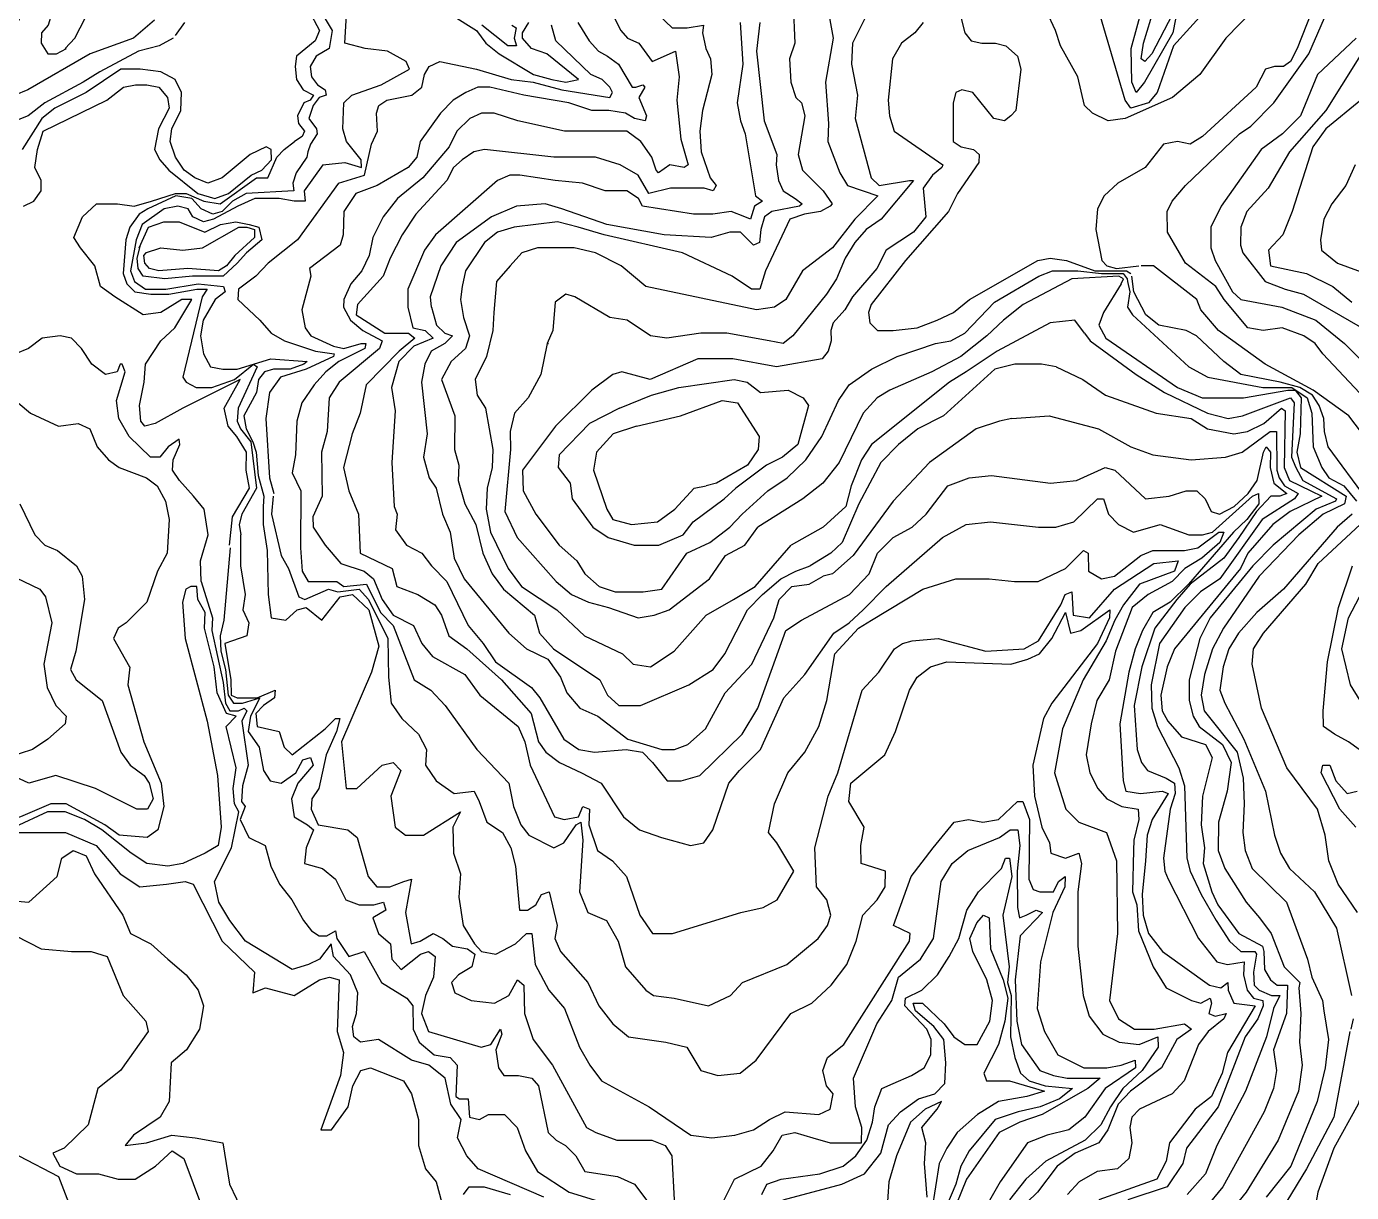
# Model space of a CAD drawing. Extents: x 3000 to 7000, y 3135 to 5000.
# Drawn here: x 5315 to 5828, y 4278 to 4728 of the extents above; entities that cross this region are included whole.
import ezdxf

# ---------------------------------------------------------------- set-up
doc = ezdxf.new("R2010")
doc.units = 0
doc.header["$MEASUREMENT"] = 0
doc.layers.add('TOPO_DIG', color=1, linetype='Continuous')

msp = doc.modelspace()

# ---------------------------------------------------------------- linework, layer by layer
at = {"layer": 'TOPO_DIG', "color": 3, "linetype": 'Continuous'}
msp.add_line((5425.0625, 4683, 20), (5424.125, 4680, 20), dxfattribs=at)
for points, elevation in [([(5364.8125, 4731), (5356.75, 4724), (5339.9375, 4718), (5315.84375, 4704), (5310.875, 4702), (5306.9375, 4704), (5304.8125, 4707), (5306.125, 4717), (5315.53125, 4738), (5317.53125, 4746), (5317.75, 4751), (5316.375, 4759), (5312.59375, 4767), (5307.53125, 4772), (5297.25, 4782), (5286.875, 4790), (5281.03125, 4791), (5278.0625, 4793), (5277.28125, 4795), (5282.1875, 4800)], 20), ([(5671.21875, 4753), (5678.0625, 4726), (5680.4375, 4723), (5684.5625, 4722), (5689.90625, 4722), (5693.875, 4721), (5698.34375, 4717), (5699.71875, 4712), (5697.78125, 4696), (5695.875, 4694), (5693.4375, 4692), (5689.28125, 4693), (5681.125, 4703), (5676.9375, 4704), (5674.59375, 4703), (5673.5625, 4699), (5673.5625, 4684), (5676.625, 4682), (5681.4375, 4681), (5683.5625, 4679), (5683.4375, 4676), (5675.1875, 4664), (5671.6875, 4657), (5655.0625, 4638), (5641.875, 4621), (5640.75, 4618), (5641.375, 4614), (5644.3125, 4611), (5650.28125, 4611), (5659.59375, 4612), (5667.375, 4615), (5673.625, 4618), (5679.8125, 4623), (5706.21875, 4638), (5711.09375, 4639), (5717.3125, 4638), (5728.34375, 4634), (5740.59375, 4634), (5742.21875, 4633)], 44), ([(5789.59375, 4735), (5779, 4724), (5768.9375, 4710), (5758.28125, 4701), (5739.96875, 4693), (5733.40625, 4692), (5727.4375, 4695), (5724.3125, 4698), (5721.78125, 4709), (5715, 4721), (5713.15625, 4727), (5706.125, 4742)], 44), ([(5756.4375, 4649), (5756.25, 4657), (5758.1875, 4661), (5763.3125, 4667), (5784.25, 4687), (5788.59375, 4690), (5797.4375, 4699), (5811.0625, 4718), (5820.59375, 4740), (5820.625, 4740)], 48), ([(5429.1875, 4734), (5433.4375, 4727), (5432.375, 4720), (5427.25, 4717), (5425.03125, 4713), (5425.4375, 4709), (5427.8125, 4706), (5430.84375, 4704), (5431.15625, 4702), (5428.5, 4701), (5426.125, 4698), (5424.5, 4693), (5427.4375, 4689), (5427.625, 4687), (5425.0625, 4683)], 20), ([(5611.6875, 4737), (5612.34375, 4722), (5610.21875, 4716), (5610.84375, 4707), (5612.6875, 4701), (5614.9375, 4699), (5616.1875, 4694), (5613.625, 4679), (5615.28125, 4673), (5623.28125, 4665), (5626.8125, 4660), (5625.9375, 4659), (5622.25, 4657), (5616.125, 4656), (5610.375, 4654), (5600.96875, 4634), (5598.75, 4627), (5595.625, 4627), (5588.125, 4632), (5568.875, 4641), (5538.625, 4648), (5528.625, 4651), (5520.53125, 4653), (5503.8125, 4651), (5497.34375, 4649), (5492.40625, 4645), (5485, 4634), (5483.78125, 4628)], 36), ([(5642.0625, 4737), (5634.625, 4722), (5634.28125, 4714), (5636.53125, 4702), (5635.6875, 4693), (5641.875, 4670), (5644.9375, 4667), (5656.625, 4669), (5658.1875, 4669), (5645.6875, 4654), (5639.9375, 4650), (5635.5, 4645), (5631.8125, 4639), (5628.4375, 4631), (5624.59375, 4625), (5611.5, 4609), (5607.78125, 4606), (5602.375, 4607), (5586, 4610), (5576, 4610), (5562.8125, 4608), (5556.5, 4609), (5547.46875, 4615), (5540.8125, 4616), (5527.34375, 4624), (5523.84375, 4625), (5519.625, 4622), (5518.8125, 4611), (5516.65625, 4606), (5517.0625, 4606)], 40), ([(5760.375, 4736), (5758.40625, 4726), (5747.53125, 4707), (5744.25, 4703), (5742.625, 4707), (5742.34375, 4720), (5746.6875, 4736)], 40), ([(5435.9375, 4668), (5446, 4671), (5448.75, 4683), (5451, 4688), (5450.59375, 4695), (5451.5625, 4698), (5454.59375, 4700), (5464.25, 4702), (5468.1875, 4705), (5469.125, 4710), (5471, 4713), (5475.09375, 4715), (5489.3125, 4712), (5502.6875, 4708), (5511.125, 4707), (5522.25, 4704), (5540.84375, 4701), (5541.875, 4703), (5540.875, 4705), (5537.8125, 4708), (5533.5, 4710), (5519.9375, 4723), (5518.25, 4729)], 24), ([(5542.53125, 4732), (5545.125, 4727), (5547.625, 4724), (5552.03125, 4722), (5557.1875, 4715), (5566.1875, 4719), (5567.59375, 4709), (5566.6875, 4700), (5568.28125, 4685), (5571.15625, 4675), (5569.5625, 4674), (5564, 4675), (5559.65625, 4672), (5558.6875, 4673), (5557.0625, 4678), (5552.78125, 4684), (5547.4375, 4688), (5541, 4688), (5523.34375, 4688), (5505.25, 4692), (5496.0625, 4695), (5491.1875, 4695), (5486.71875, 4693), (5481.6875, 4688), (5478.75, 4682), (5468.5625, 4670), (5458.71875, 4662), (5453.15625, 4655)], 28), ([(5591.21875, 4730), (5592.25, 4714), (5590.03125, 4699), (5591.34375, 4692), (5593.09375, 4687), (5597.09375, 4663), (5599.875, 4661), (5596.71875, 4659), (5595.15625, 4654), (5592.96875, 4655), (5587.75, 4657), (5580.6875, 4656), (5573.125, 4656), (5553.4375, 4659), (5551.875, 4662), (5547.375, 4665), (5539.0625, 4665), (5530.25, 4668), (5519.6875, 4669), (5506.09375, 4671), (5502.21875, 4671), (5497.4375, 4669), (5473.46875, 4648), (5469.21875, 4642)], 32), ([(5503, 4729), (5504.59375, 4728), (5503.8125, 4724), (5504.71875, 4721), (5501.34375, 4721), (5491.34375, 4729)], 20), ([(5836.40625, 4726), (5817.59375, 4696), (5803.59375, 4680), (5795.3125, 4666), (5787, 4657), (5784.71875, 4651), (5784.59375, 4644), (5785.5, 4641), (5794.125, 4630), (5801.9375, 4627), (5809, 4625), (5833.28125, 4611)], 52), ([(5314.21875, 4659), (5318.21875, 4661), (5321.03125, 4665), (5320.9375, 4669), (5318.59375, 4674), (5319.5625, 4681), (5321.8125, 4688), (5346.375, 4700), (5352.875, 4705), (5357.40625, 4706), (5361.875, 4706), (5366.4375, 4705), (5369.875, 4701), (5370.5, 4697), (5366.375, 4689), (5364.84375, 4681), (5366.8125, 4677), (5370.3125, 4673), (5381.59375, 4664), (5388.1875, 4662), (5393.4375, 4664), (5402.1875, 4671), (5406.34375, 4673), (5410.0625, 4677), (5409.9375, 4681), (5407.9375, 4682), (5401.8125, 4679), (5391, 4670), (5385.4375, 4668), (5380.34375, 4670), (5376.25, 4673), (5372.9375, 4678), (5370.90625, 4684), (5371.5625, 4689), (5375, 4696), (5375.25, 4703), (5372.78125, 4708), (5367.25, 4711), (5359.3125, 4712), (5351.75, 4712), (5338.4375, 4703), (5326.21875, 4697), (5321.21875, 4693), (5313.625, 4681)], 16), ([(5424.125, 4680), (5423.75, 4678), (5419.53125, 4672), (5418.25, 4668), (5418.6875, 4665), (5400.1875, 4664), (5394.9375, 4661), (5390.90625, 4657), (5387.375, 4656), (5382.875, 4658), (5379.1875, 4662), (5373.09375, 4663), (5362.1875, 4658), (5358.875, 4656), (5355.25, 4651), (5353.6875, 4646), (5352.65625, 4633), (5354.0625, 4629), (5357.15625, 4626), (5363.40625, 4625), (5370.3125, 4625), (5381.21875, 4627), (5385.1875, 4627), (5383.25, 4624), (5375.71875, 4593), (5377.0625, 4591), (5380.875, 4589), (5387.03125, 4589), (5395.6875, 4592), (5403.09375, 4598), (5404.4375, 4597), (5397.15625, 4581), (5396.8125, 4576), (5398.0625, 4573), (5402.09375, 4568), (5404.25, 4550), (5398.59375, 4540), (5397.5625, 4536), (5398.21875, 4532)], 20), ([(5828.875, 4675), (5825.375, 4667), (5819.875, 4660), (5816.78125, 4654), (5815.59375, 4646), (5815.90625, 4642), (5822.09375, 4637), (5841.375, 4630)], 56), ([(5435.9375, 4668), (5420.125, 4646), (5408.78125, 4637), (5403.9375, 4632), (5397.3125, 4627), (5397, 4623), (5405.5, 4615), (5409.9375, 4610), (5415, 4607), (5427, 4603), (5434.25, 4602), (5434.03125, 4601), (5423.375, 4596), (5413.53125, 4593), (5409.28125, 4587), (5407.84375, 4577), (5409.28125, 4554), (5410.9375, 4548)], 24), ([(5358.9375, 4643), (5362.46875, 4651), (5368.40625, 4653), (5374.375, 4653), (5384.3125, 4649), (5390.34375, 4652), (5396.25, 4653), (5401.4375, 4652), (5405.1875, 4651), (5406.25, 4646), (5400.3125, 4641), (5396.75, 4637), (5391.3125, 4632), (5385.6875, 4632), (5379.5, 4632), (5368.75, 4631), (5360.375, 4632), (5358.46875, 4635), (5358.125, 4639), (5359.375, 4644)], 24), ([(5453.15625, 4655), (5449.25, 4647), (5447.8125, 4640), (5444.90625, 4634), (5440.6875, 4629), (5437.96875, 4623), (5437.84375, 4620), (5440.625, 4615), (5445.3125, 4611), (5452.78125, 4607), (5451.71875, 4604), (5436.21875, 4591), (5432.3125, 4585), (5431.5625, 4572)], 28), ([(5840.875, 4576), (5816.4375, 4602), (5813.4375, 4606), (5809.03125, 4609), (5800.75, 4612), (5793.34375, 4611), (5787.5, 4612), (5778.3125, 4623), (5775.0625, 4628), (5763.3125, 4637), (5756.4375, 4649)], 48), ([(5469.21875, 4642), (5462.75, 4627), (5462.6875, 4620), (5464.6875, 4612)], 32), ([(5738.4375, 4629), (5739.375, 4631), (5737.5625, 4632), (5719.46875, 4631), (5700.625, 4621), (5692.96875, 4615), (5686.5, 4609), (5676.5, 4601), (5665.3125, 4595), (5649.0625, 4588), (5644.1875, 4585), (5638.78125, 4579), (5629.4375, 4560), (5623.15625, 4552), (5615.375, 4546), (5597.96875, 4535)], 40), ([(5833.375, 4546), (5818.53125, 4566), (5817.125, 4572), (5816.8125, 4577), (5815, 4582), (5812.4375, 4586), (5807.5625, 4589), (5799.96875, 4591), (5784.6875, 4594), (5778.1875, 4599), (5767.65625, 4609), (5763.5625, 4611), (5753, 4613), (5748.0625, 4617), (5743.4375, 4626), (5742.5625, 4632)], 44), ([(5483.78125, 4628), (5483.15625, 4623), (5484.3125, 4616), (5486.625, 4609), (5485.0625, 4604), (5479.5, 4599), (5475.6875, 4592), (5480.84375, 4578), (5480.75, 4565), (5482.40625, 4559), (5482.15625, 4553), (5484.8125, 4544), (5488.96875, 4536), (5491.78125, 4525), (5495.375, 4517), (5499.71875, 4511), (5511.75, 4501), (5513.6875, 4494), (5519.0625, 4488), (5537, 4476), (5539.9375, 4470), (5544.34375, 4466), (5552.65625, 4466), (5571.40625, 4474), (5580.71875, 4480), (5585.3125, 4486), (5594.0625, 4503), (5599.78125, 4509), (5606.875, 4515), (5612.78125, 4518), (5618.3125, 4520)], 36), ([(5738.4375, 4629), (5731.6875, 4618), (5729.875, 4613), (5732.5, 4608), (5760.3125, 4589), (5769.78125, 4585), (5778.4375, 4585), (5785.75, 4585), (5802.875, 4588), (5805.6875, 4588), (5808, 4585), (5807.65625, 4571), (5806.375, 4564), (5807.78125, 4558), (5825.40625, 4547), (5824.75, 4544), (5816.5, 4540), (5807.125, 4532), (5791.84375, 4516), (5778, 4496), (5773.8125, 4488), (5770.6875, 4478), (5769.34375, 4470), (5770.625, 4464), (5783.28125, 4448), (5785.59375, 4438), (5786.03125, 4428), (5785.46875, 4417), (5786.46875, 4410), (5789.0625, 4403), (5802.375, 4390), (5810.5, 4368), (5812.21875, 4361), (5816.28125, 4352), (5816.84375, 4348)], 40), ([(5464.6875, 4612), (5469.4375, 4611), (5472.46875, 4608), (5465, 4605), (5459.28125, 4599), (5456.46875, 4589), (5457.84375, 4580), (5456.5625, 4560), (5457.4375, 4543), (5458.625, 4540), (5457.9375, 4534), (5462.28125, 4528), (5468.09375, 4525), (5471.9375, 4520), (5477.875, 4514), (5486.0625, 4497), (5491.84375, 4490), (5496.65625, 4483), (5510.5, 4473), (5513.78125, 4469), (5523, 4453), (5528.875, 4449), (5534.84375, 4448), (5547.1875, 4449), (5553.5, 4448), (5557.375, 4444), (5562.9375, 4437), (5568.375, 4437), (5575.59375, 4439), (5592.03125, 4455), (5598.0625, 4465), (5608.84375, 4495), (5614.96875, 4499), (5633.5, 4509)], 32), ([(5382.8125, 4514), (5382.53125, 4522), (5385.59375, 4532), (5383.96875, 4542), (5379.875, 4547), (5374.5, 4553), (5371.78125, 4557), (5371.96875, 4561), (5374.625, 4567), (5374.375, 4569), (5370.0625, 4566), (5366.875, 4562), (5363.21875, 4562), (5355.03125, 4570), (5351, 4577), (5350.15625, 4584), (5353.46875, 4595), (5352.34375, 4598), (5351.5, 4598), (5350.4375, 4595), (5345.875, 4594), (5340.625, 4598), (5336.5625, 4604), (5332.71875, 4608), (5328.375, 4609), (5321.40625, 4608), (5316.0625, 4604), (5311.0625, 4602)], 16), ([(5516.65625, 4606), (5514.1875, 4594), (5509.3125, 4585), (5503.9375, 4579), (5502.25, 4572), (5502.4375, 4565), (5500.25, 4541), (5505.0625, 4531), (5520.0625, 4514), (5526.0625, 4509), (5532.53125, 4506), (5540.34375, 4504), (5551.78125, 4500), (5557.9375, 4501), (5563.75, 4503), (5579.375, 4515), (5585.59375, 4524), (5593.03125, 4528), (5597.96875, 4535)], 40), ([(5713.375, 4597), (5707.625, 4598), (5697.4375, 4598), (5689.6875, 4596), (5669.84375, 4578), (5659.875, 4573), (5652.46875, 4567), (5645.5625, 4560), (5637.09375, 4544), (5630.625, 4529), (5626.3125, 4525), (5618.3125, 4520)], 36), ([(5713.375, 4597), (5723.625, 4592), (5732.4375, 4586), (5752.0625, 4579), (5765.5625, 4577), (5771.84375, 4573), (5782, 4571), (5787.3125, 4572), (5793.59375, 4575), (5800.40625, 4581), (5801.84375, 4580), (5801.5, 4558), (5803.53125, 4553), (5811.8125, 4549), (5816, 4547), (5803.75, 4541), (5797.125, 4536), (5787.5, 4525), (5784.5625, 4519), (5759.0625, 4488), (5756.3125, 4481), (5753.875, 4470), (5754.34375, 4464), (5756.5625, 4460), (5761.75, 4454), (5771.125, 4451), (5773.625, 4446), (5769.9375, 4431), (5769.34375, 4420), (5770.6875, 4411), (5770.125, 4405), (5773.5625, 4394), (5775.875, 4389), (5784, 4378), (5793.125, 4373), (5793.625, 4371)], 36), ([(5544.53125, 4581), (5556.9375, 4586), (5567.5, 4589), (5588.90625, 4592), (5593.875, 4591), (5599.0625, 4587), (5609.75, 4588), (5615.5, 4585), (5617.625, 4582), (5613.46875, 4567), (5607.625, 4562), (5601.40625, 4559), (5589.46875, 4550), (5585, 4546)], 44), ([(5312.0625, 4583), (5316.9375, 4579), (5327.71875, 4574), (5335.25, 4575), (5339.8125, 4573), (5342.625, 4566), (5347.0625, 4561), (5351.125, 4558), (5361.71875, 4554), (5365.84375, 4551), (5369.0625, 4545), (5370.4375, 4538), (5369.6875, 4525), (5366.03125, 4518), (5361.8125, 4506), (5353.84375, 4498), (5350.71875, 4496), (5348.9375, 4492), (5355.15625, 4481)], 16), ([(5544.53125, 4581), (5532.90625, 4575), (5521.25, 4563), (5520.8125, 4558), (5525.53125, 4552), (5526.25, 4546), (5534.28125, 4535), (5540.1875, 4531), (5550.28125, 4528), (5559.75, 4528), (5569.15625, 4532), (5573.09375, 4537), (5585, 4546)], 44), ([(5431.5625, 4572), (5429.3125, 4564), (5429.59375, 4547), (5426.0625, 4539), (5426.09375, 4535), (5430.84375, 4528), (5436.875, 4521), (5445.8125, 4518), (5449.40625, 4515), (5452.875, 4507), (5457.0625, 4501), (5464.90625, 4497), (5468.125, 4490), (5472.3125, 4485), (5484.71875, 4478), (5490.625, 4470), (5505.34375, 4458), (5508, 4452), (5510.0625, 4443), (5519.4375, 4423), (5523.15625, 4422), (5528.6875, 4423), (5530.40625, 4427), (5533, 4426), (5532.6875, 4420), (5536.09375, 4410), (5541.90625, 4406), (5547.25, 4400), (5552.375, 4385), (5557.3125, 4378), (5565, 4378), (5591.4375, 4386), (5600.125, 4388), (5605.53125, 4391), (5611.9375, 4402), (5605.40625, 4413), (5602.125, 4417), (5604.5, 4428), (5609.65625, 4440), (5616.25, 4448), (5621.625, 4458), (5624.75, 4468), (5627.8125, 4486), (5637, 4496), (5641.9375, 4499)], 28), ([(5679.78125, 4554), (5688.3125, 4555), (5711.125, 4552), (5721.25, 4553), (5732.25, 4558), (5736.09375, 4557), (5747.9375, 4546), (5757.0625, 4547), (5763.65625, 4549), (5767.71875, 4549), (5770.90625, 4546), (5773.25, 4541), (5776.46875, 4540), (5782.15625, 4543), (5787.59375, 4548), (5791.0625, 4553), (5793.46875, 4564), (5794.5, 4566), (5796.1875, 4564), (5796.03125, 4558), (5797.4375, 4552), (5802.5625, 4548), (5799.75, 4547), (5796.3125, 4547), (5790.75, 4541), (5783.9375, 4531), (5778.15625, 4523), (5765.1875, 4513), (5760, 4507), (5751.4375, 4496), (5746.40625, 4481), (5743.46875, 4466), (5744.625, 4449), (5746.34375, 4444), (5748.59375, 4441), (5755.90625, 4438), (5759.03125, 4436), (5759.375, 4432), (5757.4375, 4426), (5754.90625, 4407), (5755.3125, 4402), (5756.6875, 4399)], 32), ([(5633.5, 4509), (5641.125, 4517), (5644.25, 4525), (5650.375, 4531), (5657.6875, 4535), (5663.15625, 4540), (5671.5, 4551), (5679.78125, 4554)], 32), ([(5410.71875, 4547), (5410, 4540), (5413.78125, 4524), (5416.625, 4519), (5420.5625, 4508), (5422.9375, 4507), (5432.0625, 4511), (5435.6875, 4510), (5443.96875, 4511), (5447.46875, 4507), (5455, 4492), (5455.25, 4477), (5456.28125, 4467), (5460.4375, 4461), (5466.90625, 4455), (5469.96875, 4449), (5469.59375, 4443), (5473.6875, 4437), (5480.625, 4432), (5488.375, 4433), (5490.34375, 4429), (5493.3125, 4421), (5499.34375, 4417), (5502.5625, 4411), (5504.3125, 4404), (5505.875, 4387), (5508.9375, 4387), (5512.25, 4389), (5514.40625, 4393), (5517.34375, 4394), (5520.46875, 4381), (5519.5, 4376), (5521.8125, 4371), (5532.34375, 4359), (5536.625, 4350), (5542.03125, 4343), (5548, 4338), (5562.5, 4336), (5570.5625, 4334), (5576.03125, 4325), (5582.5625, 4323), (5591.15625, 4324), (5597.34375, 4329), (5610.8125, 4347), (5618.84375, 4351), (5626.40625, 4358), (5632.46875, 4366), (5636.03125, 4375), (5638.625, 4385), (5644.15625, 4391), (5647.1875, 4396), (5647.4375, 4402), (5637.9375, 4405), (5637.875, 4412), (5639.1875, 4419), (5633.21875, 4429), (5634, 4436), (5647.09375, 4447), (5651.25, 4456), (5656.71875, 4472), (5659.625, 4477), (5664.78125, 4481)], 24), ([(5641.9375, 4499), (5661.75, 4511), (5674.5625, 4515), (5687.5, 4515), (5697.1875, 4514), (5706.34375, 4514), (5716.9375, 4519), (5723.9375, 4526), (5725.75, 4525), (5725.875, 4518), (5730.9375, 4515), (5735.84375, 4516), (5746.125, 4524), (5750.6875, 4526), (5762.90625, 4526), (5768.09375, 4527), (5776.1875, 4533), (5778.1875, 4533), (5776.625, 4529), (5769.71875, 4523), (5763.125, 4519), (5758.1875, 4514), (5748.96875, 4509), (5742.71875, 4504), (5736.25, 4487), (5733.875, 4476), (5729.09375, 4468), (5726.875, 4459), (5725, 4447), (5726.40625, 4440), (5729.46875, 4434), (5732.96875, 4430), (5738.6875, 4427), (5745.03125, 4426), (5745.25, 4422), (5743.3125, 4414), (5743.28125, 4410)], 28), ([(5829.8125, 4386), (5822.375, 4397), (5818.71875, 4406), (5817.3125, 4416), (5814.34375, 4426), (5802.53125, 4442), (5792.6875, 4465), (5789.0625, 4482), (5789.65625, 4488), (5793.4375, 4494), (5809.8125, 4513), (5814.59375, 4521), (5830.8125, 4536)], 44), ([(5398.0625, 4532), (5398, 4520), (5399.84375, 4509), (5398.9375, 4503), (5401.3125, 4498), (5400.5, 4493), (5394.9375, 4491), (5392.03125, 4490), (5394.3125, 4476), (5394.40625, 4470), (5396.71875, 4469), (5404.5, 4469), (5411.40625, 4472), (5411.25, 4469), (5406.9375, 4466), (5404, 4463), (5404.4375, 4458), (5413.0625, 4456), (5414.96875, 4450), (5418, 4447), (5430.75, 4457), (5434.8125, 4461), (5436.5, 4461), (5435.1875, 4456), (5431.15625, 4447), (5428.3125, 4434), (5425.625, 4430), (5425.40625, 4426), (5428.125, 4420), (5439.5, 4418), (5443.15625, 4415), (5447.34375, 4400), (5450.71875, 4396), (5455.8125, 4396), (5461.125, 4398), (5464.15625, 4399), (5461.84375, 4386), (5464.0625, 4374), (5467.5, 4375), (5472.5, 4378), (5476.28125, 4376), (5479.9375, 4373), (5485.84375, 4372), (5488.65625, 4370), (5487.5, 4365), (5482.375, 4362), (5479.5625, 4359), (5480.9375, 4355), (5487.21875, 4352), (5496.25, 4351), (5501.78125, 4354), (5505.1875, 4360), (5507.625, 4358), (5507.84375, 4347), (5511.21875, 4337), (5518.6875, 4327), (5531.75, 4303), (5535.4375, 4301), (5543.46875, 4298), (5557.0625, 4298), (5562.1875, 4296), (5564.8125, 4292), (5565.6875, 4275)], 20), ([(5308.125, 4517), (5320.53125, 4511), (5322.65625, 4508), (5325.0625, 4498), (5321.96875, 4482), (5323.375, 4473), (5326.71875, 4466), (5330.625, 4462), (5330.3125, 4459), (5323.625, 4453), (5317.6875, 4449), (5308.15625, 4446)], 20), ([(5382.8125, 4514), (5387.25, 4500), (5387.03125, 4495), (5391.3125, 4475), (5392.21875, 4467), (5393.875, 4464), (5397.3125, 4464), (5399.4375, 4465), (5400.4375, 4464), (5398.5625, 4460), (5400.96875, 4443), (5398.8125, 4435), (5398.375, 4429), (5399.8125, 4427), (5397.96875, 4422), (5401.28125, 4415), (5407.59375, 4412), (5409.75, 4404), (5413.1875, 4397), (5417.90625, 4391), (5422.375, 4383), (5425.53125, 4379), (5428.5, 4377), (5431.375, 4377), (5434.8125, 4379), (5435.25, 4376), (5439.9375, 4369), (5445.8125, 4371), (5452.5625, 4359), (5462.3125, 4353), (5464.625, 4350), (5464.75, 4341), (5467.0625, 4336), (5472.875, 4331), (5479.0625, 4330), (5481.8125, 4327), (5481.34375, 4315), (5482.75, 4314), (5486, 4314), (5486.5625, 4307), (5490.40625, 4306), (5493.9375, 4308), (5500.15625, 4308), (5505, 4303), (5508.28125, 4294), (5512.875, 4286), (5525.125, 4278), (5544.46875, 4272)], 16), ([(5830.8125, 4468), (5827.1875, 4474), (5823.8125, 4488), (5826.375, 4500), (5830.5625, 4508)], 48), ([(5664.78125, 4481), (5671.0625, 4483), (5695.8125, 4482), (5702.375, 4484), (5706.96875, 4486), (5711.65625, 4492), (5716.90625, 4502), (5718.84375, 4494), (5722.9375, 4495), (5734.15625, 4503), (5734, 4500), (5729.28125, 4490), (5711.71875, 4467), (5708.46875, 4461), (5704.28125, 4443)], 24), ([(5355.28125, 4481), (5354.46875, 4474), (5360.625, 4452), (5367.40625, 4436), (5368.4375, 4427), (5366.0625, 4418), (5361.9375, 4415), (5351.09375, 4416), (5345.5625, 4420), (5330.625, 4428), (5324.6875, 4428), (5313.03125, 4423), (5304, 4420)], 16), ([(5704.28125, 4443), (5705, 4431), (5707.78125, 4419), (5710.71875, 4413), (5711.3125, 4409), (5716.9375, 4407), (5722.0625, 4409), (5723.1875, 4405), (5721.75, 4394), (5721.6875, 4373), (5723.75, 4354), (5726.125, 4346), (5731.375, 4339), (5737.71875, 4336), (5745.40625, 4335), (5752.6875, 4338), (5752.75, 4334), (5746.5625, 4325), (5739.125, 4318), (5734.40625, 4311), (5730.625, 4304), (5724.5625, 4298), (5709.375, 4290), (5701.6875, 4283), (5695.28125, 4275)], 24), ([(5580.5625, 4266), (5589, 4283), (5599.375, 4288), (5603.96875, 4294), (5607.4375, 4300), (5612.3125, 4301), (5619.25, 4299), (5625.9375, 4297), (5638.0625, 4297), (5638.28125, 4303), (5635.8125, 4311), (5635, 4322), (5643.96875, 4343), (5649.875, 4352), (5652.40625, 4361), (5660.9375, 4368), (5665.96875, 4376), (5668.875, 4398), (5673.125, 4405), (5679.25, 4410), (5691.5, 4415), (5695.5625, 4418), (5698.59375, 4418), (5699.34375, 4412), (5698.25, 4402), (5698.40625, 4388), (5699.21875, 4384), (5701.78125, 4385), (5705.59375, 4387), (5708.03125, 4386), (5699.5, 4377), (5697.5, 4360), (5698.1875, 4344), (5700, 4335), (5707.09375, 4325), (5712.3125, 4323), (5717.5625, 4322), (5730.375, 4322), (5725.625, 4318), (5707.9375, 4308), (5699.34375, 4305), (5691.28125, 4301), (5678.71875, 4283), (5672.6875, 4268)], 20), ([(5305.8125, 4391), (5316.28125, 4390), (5327.1875, 4400), (5329, 4407), (5333.375, 4410), (5338.375, 4408), (5341.65625, 4401), (5352.53125, 4385), (5355.59375, 4378), (5363.4375, 4374), (5369.9375, 4368), (5377, 4362), (5381.6875, 4356), (5383.75, 4350), (5382.25, 4341), (5377.125, 4333), (5371.1875, 4328), (5370.5, 4313), (5367, 4307), (5356.75, 4300), (5353.40625, 4296), (5361.75, 4297), (5371.5625, 4300), (5380.5, 4299), (5391.28125, 4297), (5393.84375, 4281), (5401.90625, 4264)], 16), ([(5743.28125, 4410), (5742.875, 4394), (5744.5625, 4389), (5745.21875, 4379), (5750.875, 4365), (5755.84375, 4357), (5765.71875, 4352), (5769.28125, 4351), (5772.9375, 4353), (5773.4375, 4351), (5772.40625, 4347), (5774.8125, 4346), (5779.0625, 4347), (5778.1875, 4345), (5772.0625, 4340), (5768.40625, 4335), (5762.84375, 4321), (5758.25, 4316), (5745.5625, 4310), (5742.625, 4307), (5741.875, 4303), (5742.5625, 4297), (5741.4375, 4291), (5737.09375, 4287), (5729.15625, 4286), (5722.1875, 4282), (5717.71875, 4277)], 28), ([(5756.6875, 4399), (5768.375, 4376), (5775.4375, 4367), (5779.5625, 4366), (5785.96875, 4367), (5785.75, 4362), (5787.125, 4356), (5789.65625, 4353), (5793.1875, 4352), (5793.375, 4350), (5791.28125, 4345), (5786.46875, 4338), (5776.03125, 4311), (5763.75, 4295), (5762.3125, 4289), (5756.3125, 4280), (5741.03125, 4275)], 32), ([(5607.875, 4275), (5630.5, 4281), (5639.25, 4285), (5645.625, 4293), (5648.5, 4304), (5653.1875, 4309), (5660.09375, 4314), (5666.4375, 4316), (5670.3125, 4320), (5670.75, 4328), (5669.9375, 4337), (5666.0625, 4342), (5658.9375, 4348), (5658.125, 4351), (5661.6875, 4351), (5670.09375, 4343), (5673.75, 4338), (5678, 4335), (5682.84375, 4335), (5687.75, 4344), (5688.71875, 4352), (5686.5, 4360), (5681.1875, 4371), (5680, 4376), (5682.625, 4382), (5685.25, 4385), (5687.40625, 4384), (5687.9375, 4372), (5692.90625, 4360), (5694.625, 4353), (5693.5, 4344), (5691.03125, 4335), (5685.375, 4324), (5686.40625, 4321), (5695.28125, 4321), (5708.875, 4317), (5702.03125, 4315), (5691, 4313), (5682.90625, 4308), (5675.03125, 4301), (5671.09375, 4295), (5668.09375, 4289), (5665.3125, 4271)], 16), ([(5793.625, 4371), (5793.84375, 4364), (5796.25, 4360), (5798.71875, 4358), (5802.8125, 4358), (5802.375, 4347), (5797.3125, 4333), (5798.5625, 4325), (5797.3125, 4318), (5793.8125, 4309), (5777.8125, 4280), (5764.6875, 4264)], 36), ([(5816.84375, 4348), (5818.59375, 4337), (5817.34375, 4326), (5814.28125, 4313), (5804.0625, 4288), (5794.5625, 4276)], 40), ([(5837, 4335), (5830.0625, 4312), (5820.65625, 4295), (5814.4375, 4278), (5811.6875, 4262), (5813.65625, 4259), (5825.8125, 4259), (5831.03125, 4261), (5836.5, 4262), (5842, 4260), (5850.9375, 4254), (5855.59375, 4253), (5859.125, 4255), (5861.8125, 4263), (5862.3125, 4268), (5858.25, 4274), (5857.625, 4295), (5856.65625, 4303), (5857.0625, 4310), (5856.34375, 4317)], 44), ([(5312.3125, 4292), (5327.75, 4284), (5331.59375, 4274), (5337.625, 4268), (5345.71875, 4265), (5356.46875, 4250), (5360.75, 4241), (5366, 4233), (5375.25, 4215), (5373.40625, 4201), (5370.3125, 4192), (5371.0625, 4185), (5376.1875, 4178), (5375.46875, 4170), (5369.65625, 4167), (5350.8125, 4166), (5335.4375, 4155), (5323.6875, 4150), (5312.15625, 4148)], 20)]:
    msp.add_lwpolyline(points, dxfattribs=dict(at, elevation=elevation))
at = {"layer": 'TOPO_DIG', "color": 1, "linetype": 'Continuous'}
for points, elevation in [([(5810.40625, 4748), (5809.28125, 4745), (5810.3125, 4742), (5813.4375, 4740), (5812.09375, 4734), (5806.5625, 4720), (5803.9375, 4715), (5801.1875, 4713), (5797.6875, 4713), (5794.3125, 4712), (5790.6875, 4705), (5769.96875, 4686), (5765.1875, 4683), (5760.21875, 4684), (5754.875, 4683), (5747.8125, 4674), (5737.25, 4668), (5731.96875, 4663), (5729.3125, 4658), (5728.65625, 4650), (5731, 4638), (5732.9375, 4636), (5736.65625, 4635), (5745.25, 4636)], 46), ([(5330.3125, 4720), (5334, 4724), (5338.125, 4732), (5337.75, 4737), (5336.5, 4740), (5332.53125, 4741), (5328.59375, 4740), (5325.5, 4735), (5323.6875, 4729), (5321.0625, 4726), (5321, 4722), (5323.5625, 4718), (5326.96875, 4718), (5330.84375, 4720)], 22), ([(5624.4375, 4739), (5627.1875, 4724), (5624.1875, 4707), (5625.3125, 4691), (5625.09375, 4684), (5629.75, 4672), (5632.75, 4667), (5644.40625, 4663), (5635.5625, 4654), (5626.9375, 4643), (5615.28125, 4634), (5608.84375, 4623), (5604.4375, 4620), (5597.5625, 4619), (5554.71875, 4628), (5545.15625, 4636), (5535.3125, 4641), (5527.0625, 4643), (5512.875, 4643), (5506.75, 4641), (5502.28125, 4636), (5497.0625, 4630), (5495.9375, 4618)], 38), ([(5771.3125, 4735), (5758.65625, 4721), (5752.34375, 4703), (5749.03125, 4699), (5742.1875, 4697), (5740.0625, 4700), (5728.78125, 4738)], 42), ([(5424.3125, 4735), (5428.53125, 4727), (5426.96875, 4723), (5419.6875, 4717), (5419.1875, 4713), (5419.6875, 4708), (5422.3125, 4704), (5426.25, 4702), (5425, 4700), (5422.53125, 4699), (5420.0625, 4694), (5420.4375, 4691), (5422.75, 4688), (5421.875, 4686), (5418.9375, 4684)], 18), ([(5429.90625, 4675), (5438.375, 4676), (5444.84375, 4674), (5444.65625, 4677), (5439, 4684), (5437.5625, 4689), (5438, 4699), (5441.0625, 4702), (5452.375, 4706), (5463.375, 4712), (5462.09375, 4715), (5454.8125, 4719), (5446.25, 4720), (5438.4375, 4722), (5439, 4733)], 22), ([(5559.625, 4733), (5564.9375, 4728), (5570.71875, 4728), (5577.0625, 4729), (5576.6875, 4726), (5577.96875, 4720), (5579.71875, 4716), (5580.25, 4710), (5576.625, 4696), (5575.65625, 4688), (5576.1875, 4680), (5579.65625, 4670), (5581.90625, 4667), (5580.8125, 4665), (5577.34375, 4666), (5564.25, 4666), (5555.84375, 4664), (5551.75, 4671), (5544.875, 4675), (5535.25, 4678), (5519.15625, 4678), (5492.34375, 4681), (5488.21875, 4680), (5483.6875, 4677), (5480.40625, 4674), (5477.75, 4669), (5465.875, 4656), (5460.5625, 4648)], 30), ([(5479.65625, 4733), (5489.21875, 4727), (5492.875, 4722), (5498.09375, 4718), (5511.28125, 4710), (5518.34375, 4708), (5523.84375, 4707), (5528.71875, 4708), (5516.4375, 4718), (5510.5625, 4720), (5507.03125, 4724), (5507.09375, 4726), (5509.53125, 4730)], 22), ([(5758.15625, 4733), (5750.34375, 4718), (5747.59375, 4715), (5746.21875, 4716), (5747.125, 4722), (5751.40625, 4736)], 38), ([(5372.875, 4725), (5376.59375, 4730)], 18), ([(5528.5, 4730), (5532.78125, 4723), (5536.375, 4719), (5539.90625, 4717), (5544.15625, 4714), (5549.40625, 4705), (5550.8125, 4705), (5553.625, 4706), (5554.34375, 4705), (5552, 4701), (5554.9375, 4694), (5554.5, 4692), (5550.3125, 4693), (5546.84375, 4695), (5540.4375, 4696), (5533.90625, 4696), (5524.9375, 4699), (5507.625, 4702), (5494.4375, 4705), (5489.84375, 4705), (5485.15625, 4703), (5480.3125, 4700), (5475.3125, 4695), (5467.5625, 4684), (5466.25, 4678), (5462.90625, 4674), (5450.90625, 4667), (5442.6875, 4664)], 26), ([(5598.78125, 4730), (5597.5625, 4719), (5600.53125, 4692), (5605.34375, 4679), (5605.15625, 4675), (5606.0625, 4669), (5607.84375, 4665), (5612.46875, 4662), (5615.125, 4660), (5614.125, 4659), (5603.4375, 4657), (5600.625, 4655), (5599.1875, 4650), (5598.625, 4645), (5596.40625, 4644), (5591.3125, 4649), (5587.21875, 4649), (5580, 4647), (5561.78125, 4648), (5539.6875, 4652), (5522.28125, 4658), (5515.8125, 4660), (5504.78125, 4659), (5495.0625, 4655), (5481.4375, 4645), (5475.4375, 4636)], 34), ([(5661.9375, 4730), (5658.65625, 4726), (5653.53125, 4722), (5650.125, 4716), (5648.46875, 4700), (5648.90625, 4694), (5650.71875, 4688), (5669.59375, 4675), (5669.21875, 4674), (5665.5625, 4671), (5661.9375, 4666), (5662.9375, 4655), (5658.15625, 4649), (5647.6875, 4642), (5643.96875, 4635), (5634.59375, 4624), (5631.6875, 4619), (5627.1875, 4614), (5626.21875, 4611), (5626.4375, 4607), (5625.28125, 4603), (5622.9375, 4600), (5605.28125, 4597), (5588.40625, 4600), (5574.8125, 4600), (5556.4375, 4592), (5545.5, 4595), (5541.9375, 4594), (5533.90625, 4588)], 42), ([(5371.96875, 4724), (5366.65625, 4721), (5358.625, 4719), (5343.65625, 4711), (5337.1875, 4707), (5322.4375, 4699), (5315.96875, 4694), (5311.09375, 4692)], 18), ([(5829.375, 4724), (5814.34375, 4710), (5807.8125, 4694), (5800.875, 4687), (5792.625, 4681), (5777.125, 4659), (5773.125, 4651), (5773.09375, 4643), (5774.78125, 4638), (5781.5625, 4626), (5784.6875, 4623), (5800.59375, 4620), (5813.6875, 4615), (5824.8125, 4606), (5831.75, 4599)], 50), ([(5831.0625, 4700), (5817.65625, 4689), (5812.5625, 4682), (5804.59375, 4657), (5800.96875, 4648), (5795.4375, 4642), (5796.21875, 4636), (5810.0625, 4633), (5820.25, 4628), (5827.65625, 4622)], 54), ([(5393.78125, 4528), (5394.96875, 4539), (5401.5, 4550), (5400.21875, 4557), (5400.3125, 4564), (5396.65625, 4570), (5393.3125, 4574), (5391.6875, 4581), (5397.875, 4592), (5375.8125, 4581), (5365.125, 4575), (5361.125, 4574), (5359.46875, 4576), (5359, 4582), (5360.875, 4591), (5361.28125, 4598), (5367.28125, 4607), (5372.625, 4612), (5379.21875, 4623), (5375.375, 4623), (5367.25, 4618), (5360.4375, 4617), (5349.4375, 4624), (5343.875, 4628), (5341.71875, 4636), (5336.21875, 4643), (5333.65625, 4647), (5336.9375, 4655), (5342.40625, 4660), (5350.5, 4660), (5356.9375, 4659), (5363.625, 4661), (5372.9375, 4664), (5377.09375, 4664), (5383.9375, 4661), (5390.25, 4660), (5404.25, 4670), (5408.5625, 4670), (5412.15625, 4678), (5414.96875, 4681), (5418.9375, 4684)], 18), ([(5429.90625, 4675), (5422.71875, 4665), (5423.03125, 4661), (5418.78125, 4661), (5413.03125, 4662), (5403.625, 4662), (5396.96875, 4659), (5387.59375, 4654), (5383.71875, 4653), (5379.5625, 4655), (5377.875, 4658), (5373.84375, 4659), (5368.5625, 4658), (5360, 4652), (5357.6875, 4646), (5355.59375, 4634), (5357.0625, 4630), (5361.375, 4627), (5369.1875, 4627), (5381.75, 4629), (5391.4375, 4628), (5392.09375, 4626), (5388.3125, 4623), (5383.65625, 4615), (5382.59375, 4609), (5383.8125, 4602), (5386.40625, 4597), (5391.1875, 4596), (5396.71875, 4596), (5409.75, 4600), (5423.8125, 4599), (5422.5, 4598), (5417.25, 4596), (5410.84375, 4596), (5407.375, 4595), (5405, 4592), (5404.21875, 4587), (5399.28125, 4578), (5400.1875, 4573), (5402.8125, 4568), (5404.0625, 4564), (5404.84375, 4555), (5407.125, 4547), (5406.78125, 4543)], 22), ([(5442.6875, 4664), (5438, 4657), (5437.6875, 4648), (5436.53125, 4644), (5424.6875, 4635), (5425.25, 4632), (5421.75, 4619), (5423.09375, 4612), (5425.21875, 4609), (5433.9375, 4605), (5438, 4604), (5444.71875, 4606), (5446.46875, 4606), (5446.125, 4604), (5436, 4599), (5431.03125, 4595), (5426.5625, 4590), (5421.78125, 4583), (5419.84375, 4576), (5419.3125, 4563), (5418.0625, 4556)], 26), ([(5361.375, 4641), (5367.3125, 4643), (5375.75, 4642), (5383.34375, 4643), (5397.4375, 4651), (5400.46875, 4651), (5403.5, 4650), (5403.5, 4647), (5395.875, 4640), (5392.625, 4636), (5389.53125, 4634), (5377.75, 4635), (5366.5, 4634), (5362.9375, 4635), (5361.125, 4637), (5360.6875, 4640), (5361.5625, 4641)], 26), ([(5460.5625, 4648), (5455.9375, 4639), (5453.25, 4632), (5443.25, 4621), (5442.8125, 4617), (5453.90625, 4610), (5463, 4610)], 30), ([(5475.4375, 4636), (5471.3125, 4624), (5471.8125, 4620)], 34), ([(5837.96875, 4563), (5826.4375, 4578), (5812.65625, 4588), (5794.1875, 4598), (5776.0625, 4611), (5769.3125, 4619), (5767.6875, 4623), (5751, 4636), (5746.1875, 4636)], 46), ([(5592, 4540), (5601.90625, 4549), (5609.3125, 4554), (5616.59375, 4561), (5622.8125, 4570), (5629.1875, 4584), (5633.28125, 4590), (5641.9375, 4596), (5651.875, 4601), (5666.65625, 4606), (5672.6875, 4607), (5678.09375, 4610), (5689.5, 4622), (5706.59375, 4632), (5711.96875, 4634), (5721.75, 4634), (5730.9375, 4633), (5739.3125, 4633), (5740.8125, 4631), (5740.9375, 4630)], 42), ([(5740.9375, 4630), (5741.875, 4626), (5740.96875, 4620), (5742.875, 4617), (5764.625, 4597), (5771.9375, 4593), (5793.21875, 4589), (5804.46875, 4589), (5810.4375, 4585), (5812.21875, 4579), (5812.71875, 4566), (5816.0625, 4558), (5818.78125, 4554), (5824.5625, 4551), (5829.5, 4545)], 42), ([(5471.9375, 4620), (5473.84375, 4613), (5477.03125, 4610), (5480.03125, 4609), (5477, 4606), (5471.8125, 4603), (5469.25, 4598), (5468, 4591), (5470.1875, 4571), (5468.75, 4562), (5471.03125, 4554), (5473.65625, 4550), (5476.125, 4540), (5479.0625, 4533), (5480.59375, 4523), (5484.5625, 4515), (5501.75, 4494), (5508.5625, 4488), (5516.8125, 4484), (5521.75, 4477), (5524.1875, 4471), (5529.21875, 4465), (5536.1875, 4462), (5547.71875, 4453), (5560.96875, 4449), (5565.8125, 4449), (5570.9375, 4451), (5577.84375, 4457), (5585.34375, 4471), (5595.71875, 4482), (5604.15625, 4500), (5606.21875, 4507), (5611.21875, 4512), (5617.84375, 4513), (5623.34375, 4516)], 34), ([(5495.9375, 4618), (5495.625, 4611), (5493.1875, 4601), (5488.75, 4592), (5489.53125, 4586), (5492.8125, 4581), (5495.65625, 4565), (5495.375, 4558), (5493.40625, 4550), (5493.0625, 4542), (5494.75, 4533), (5501.53125, 4519), (5506.71875, 4512), (5520.3125, 4503), (5531.0625, 4493), (5545.71875, 4486), (5549.84375, 4482), (5556.5, 4481), (5565.65625, 4487), (5578, 4501), (5588.59375, 4507), (5597.03125, 4512), (5610.96875, 4528)], 38), ([(5724.34375, 4610), (5720.625, 4615), (5711, 4614), (5690.5625, 4603), (5678.5, 4595), (5672.0625, 4591), (5642.03125, 4567), (5638.0625, 4561), (5634.15625, 4551), (5632.0625, 4543), (5623.34375, 4535), (5610.96875, 4528)], 38), ([(5463, 4610), (5465.4375, 4608), (5459.375, 4603), (5446.65625, 4590), (5444.28125, 4579), (5441.25, 4571), (5437.875, 4558), (5439.9375, 4549), (5443.6875, 4540), (5444.25, 4525), (5456.625, 4519), (5458.5, 4512), (5466.59375, 4509), (5473.1875, 4505), (5475.8125, 4501), (5478.5625, 4493), (5485.5625, 4488), (5498.90625, 4476), (5510.375, 4463), (5513.28125, 4452), (5516.125, 4448), (5521.375, 4444), (5529.90625, 4440), (5537.4375, 4436), (5546.0625, 4423), (5552.34375, 4418), (5560.8125, 4415), (5572, 4412), (5577.125, 4413), (5580.6875, 4418), (5586.875, 4436), (5590.96875, 4441), (5599.03125, 4449), (5608.09375, 4469), (5616.1875, 4478), (5627.4375, 4494), (5633.375, 4498), (5638.6875, 4503)], 30), ([(5724.34375, 4610), (5726.4375, 4607), (5744.3125, 4594), (5755.1875, 4587), (5771.875, 4579), (5779.8125, 4577), (5785.375, 4578), (5803.875, 4585), (5805.3125, 4583), (5804.34375, 4562), (5806, 4558), (5808.65625, 4553), (5821.71875, 4546), (5821.34375, 4545), (5813.8125, 4542), (5797.21875, 4528), (5789.4375, 4520), (5772.84375, 4500), (5768.90625, 4492), (5764.75, 4476), (5764.75, 4468), (5766.25, 4462), (5768.625, 4458), (5777.65625, 4451), (5781, 4444), (5779.46875, 4433), (5776.125, 4421), (5775.96875, 4410), (5778.5625, 4403), (5786.75, 4390), (5792, 4384), (5796.40625, 4378), (5801.46875, 4365), (5807.59375, 4359)], 38), ([(5533.90625, 4588), (5519.875, 4574), (5507.0625, 4557), (5507.34375, 4549), (5512.25, 4540), (5521.28125, 4528), (5528.09375, 4522), (5531.15625, 4517), (5536.75, 4512), (5542.9375, 4510), (5553.65625, 4510), (5560.96875, 4511), (5570.53125, 4525), (5579.5, 4529), (5587.15625, 4535), (5592, 4540)], 42), ([(5551.125, 4574), (5568.1875, 4578), (5584.1875, 4584), (5590.21875, 4583), (5598.53125, 4570), (5598.125, 4565), (5594.09375, 4559), (5582.0625, 4552), (5578.09375, 4551)], 46), ([(5551.125, 4574), (5542.09375, 4571), (5535.65625, 4564), (5534.5, 4557), (5539.625, 4542), (5542, 4538), (5549.25, 4536), (5559.25, 4537), (5566, 4542), (5573.375, 4550), (5578.09375, 4551)], 46), ([(5696.25, 4577), (5691.5, 4576), (5682.46875, 4573), (5664.4375, 4560), (5650.34375, 4545), (5634.9375, 4524), (5626.90625, 4517), (5623.34375, 4516)], 34), ([(5696.25, 4577), (5710.59375, 4578), (5729.75, 4573), (5742.25, 4566), (5750.6875, 4563), (5765.5625, 4561), (5778.8125, 4562), (5785.3125, 4564), (5796.125, 4572), (5798.46875, 4572), (5798.625, 4557), (5799.53125, 4554), (5801.5625, 4551), (5806.9375, 4548), (5805.4375, 4546), (5792.96875, 4538), (5776.5625, 4515), (5769.15625, 4510), (5763.0625, 4504), (5753.28125, 4490), (5750.0625, 4474), (5750.28125, 4465), (5752.46875, 4458), (5760.75, 4442), (5762.9375, 4435), (5763.90625, 4407), (5765.125, 4402), (5769.375, 4393), (5775.25, 4383)], 34), ([(5418.0625, 4556), (5421.4375, 4549), (5421.25, 4527), (5421.9375, 4518), (5424.25, 4514), (5435.25, 4514), (5438.03125, 4512), (5446.71875, 4513), (5452.1875, 4502), (5457.09375, 4497), (5465.15625, 4476), (5471.59375, 4472), (5477.15625, 4466), (5489.4375, 4449), (5501.75, 4436), (5503.625, 4427), (5506.46875, 4420), (5509.5, 4416), (5519.1875, 4411), (5523.0625, 4413), (5527.84375, 4420), (5529.625, 4421), (5530.4375, 4414), (5529.0625, 4394), (5532.28125, 4386), (5539.46875, 4383), (5544.03125, 4375), (5546.8125, 4365), (5554.6875, 4356), (5557.75, 4354), (5565.6875, 4353), (5579, 4350), (5587.5, 4354), (5592.09375, 4359), (5609.21875, 4366), (5621.375, 4376), (5625, 4381), (5626.3125, 4385), (5624.75, 4391), (5620.71875, 4396), (5620.125, 4411), (5625.21875, 4431), (5628.96875, 4440), (5638.3125, 4472), (5644.84375, 4479), (5650.8125, 4488), (5654, 4490)], 26), ([(5312.6875, 4544), (5318.5625, 4532), (5322.46875, 4528), (5327.34375, 4526), (5334.65625, 4520), (5336.84375, 4516), (5337.8125, 4507), (5334.4375, 4487), (5332.3125, 4480), (5334.46875, 4476), (5344.59375, 4468)], 18), ([(5638.6875, 4503), (5647.6875, 4512), (5669.46875, 4531), (5678.5, 4536), (5687.9375, 4537), (5697.21875, 4536), (5706.5625, 4535), (5713.25, 4535), (5720.1875, 4537), (5729.3125, 4546), (5731.6875, 4546), (5733.5625, 4540), (5737.4375, 4536), (5743.25, 4533), (5753.59375, 4536), (5764.625, 4532), (5769.875, 4532), (5773.75, 4533), (5789.1875, 4547), (5791.59375, 4548), (5791.71875, 4544), (5787.03125, 4538), (5781.9375, 4533), (5764.46875, 4513), (5757.40625, 4506), (5750.6875, 4502), (5746.6875, 4495), (5743.9375, 4488), (5741.40625, 4479), (5738, 4459), (5739.28125, 4437), (5740.25, 4433), (5746, 4432), (5754.34375, 4433), (5756.625, 4432), (5750.46875, 4422), (5748.5625, 4416), (5747.90625, 4406)], 30), ([(5406.78125, 4543), (5406.75, 4536), (5408.375, 4526), (5408.6875, 4509), (5409.84375, 4500), (5415.59375, 4499), (5419.96875, 4503), (5423.375, 4504), (5429.53125, 4499), (5436.625, 4508), (5441.3125, 4509), (5447.65625, 4503), (5451.5, 4489), (5448.75, 4479), (5437.15625, 4452), (5438.875, 4434), (5442.96875, 4434), (5452.84375, 4443), (5457.03125, 4444), (5459.96875, 4441), (5456.15625, 4431), (5457.8125, 4419), (5461.78125, 4416), (5468.84375, 4416), (5483.03125, 4425), (5480.1875, 4419), (5480.4375, 4409), (5483.125, 4401), (5482.46875, 4392), (5484.1875, 4381), (5488.5, 4374), (5491.25, 4371), (5496.75, 4370), (5504.3125, 4374), (5508.65625, 4378), (5510.6875, 4378), (5511.9375, 4366), (5517.1875, 4356), (5523.25, 4349), (5529.125, 4334), (5533.125, 4327), (5537.5625, 4321), (5556.0625, 4311), (5572.15625, 4300), (5580.25, 4299), (5589.1875, 4300), (5596.34375, 4302), (5602.5, 4306), (5608.625, 4309), (5621.5625, 4308), (5625.9375, 4310), (5627.125, 4316), (5624.625, 4319), (5623.15625, 4325), (5624.9375, 4330), (5631.25, 4335), (5656.65625, 4375), (5656.875, 4378), (5650.5, 4381), (5657.34375, 4400), (5665.8125, 4411), (5673.96875, 4421), (5679.4375, 4422), (5685, 4421), (5691.09375, 4422), (5698.46875, 4429), (5700.40625, 4429), (5703, 4422), (5702.84375, 4399), (5704.5, 4395), (5707.03125, 4394), (5712.375, 4394), (5714.28125, 4398), (5716.8125, 4400), (5716.65625, 4396), (5712.09375, 4386), (5707.25, 4367), (5706.03125, 4349), (5708.875, 4340), (5713.9375, 4331), (5724, 4326), (5732.9375, 4326), (5738.5, 4327), (5743.84375, 4329), (5744.03125, 4326), (5732.34375, 4318), (5724.375, 4307), (5718.25, 4302), (5709.8125, 4300), (5702.21875, 4297), (5691.6875, 4282), (5686.53125, 4273)], 22), ([(5827.75, 4540), (5822, 4535), (5801.25, 4511), (5790.90625, 4502), (5783.875, 4494), (5780.0625, 4488), (5777.875, 4481), (5776.65625, 4472), (5778.53125, 4467), (5785.90625, 4453), (5794.28125, 4433), (5797.75, 4416), (5800.125, 4409), (5803.5, 4403), (5813.15625, 4394), (5821.78125, 4380), (5827.5625, 4354)], 42), ([(5394.03125, 4527), (5391.59375, 4499), (5390.25, 4493), (5390.5, 4487), (5392.25, 4480), (5393.3125, 4470), (5395.375, 4467), (5398.875, 4467), (5405.5625, 4469), (5401.90625, 4462), (5401, 4456), (5405.3125, 4450), (5406.90625, 4441), (5409.53125, 4437), (5413.71875, 4436), (5419.4375, 4440), (5422.125, 4445), (5425.15625, 4446), (5426.125, 4443), (5420.25, 4436), (5417.75, 4430), (5418.78125, 4423), (5423.96875, 4420), (5426.3125, 4418), (5423.40625, 4411), (5422.78125, 4405), (5429.78125, 4403), (5434.8125, 4399), (5438.78125, 4391), (5443.9375, 4389), (5449.59375, 4389), (5453.34375, 4390), (5454.1875, 4387), (5449.21875, 4384), (5451.4375, 4378), (5456.09375, 4374), (5456.59375, 4368), (5460.125, 4364), (5467.625, 4370), (5470.6875, 4371), (5473.3125, 4369), (5472.65625, 4361), (5469.5, 4354), (5468.03125, 4347), (5470.75, 4340), (5491.0625, 4334), (5494.8125, 4335), (5498.5625, 4341), (5499.0625, 4339), (5496.8125, 4333), (5497.78125, 4326), (5499.90625, 4323), (5505.5, 4323), (5510.625, 4322), (5513.28125, 4319), (5516.96875, 4301), (5520.125, 4298), (5523.65625, 4296), (5527.71875, 4292), (5531.1875, 4286), (5543.8125, 4284), (5550.3125, 4281), (5568.5625, 4257)], 18), ([(5654, 4490), (5657.6875, 4491), (5667.6875, 4492), (5686.1875, 4487), (5700.96875, 4488), (5706.5, 4491), (5715.15625, 4505), (5716.84375, 4509), (5719.375, 4510), (5719.96875, 4501), (5726.25, 4500), (5735.9375, 4511), (5751.09375, 4521), (5760.5625, 4522), (5759.0625, 4518), (5745.5625, 4513), (5739.34375, 4505), (5735.96875, 4499), (5732.71875, 4491), (5723.75, 4476), (5715.8125, 4457), (5712.71875, 4440), (5714.25, 4435)], 26), ([(5830.4375, 4449), (5826.3125, 4452), (5820.90625, 4455), (5816.6875, 4458), (5816.5625, 4464), (5818.25, 4483), (5822.4375, 4504), (5827.90625, 4520)], 46), ([(5515.34375, 4276), (5489.9375, 4287), (5485.59375, 4292), (5481.96875, 4299), (5483.3125, 4306), (5479.40625, 4312), (5477.21875, 4322), (5470.90625, 4327), (5464.125, 4329), (5451.4375, 4337), (5444.4375, 4336), (5441.84375, 4338), (5441.375, 4342), (5442.90625, 4347), (5443.4375, 4355), (5440.5625, 4362), (5433.9375, 4369), (5433.125, 4374), (5428.5625, 4368), (5424.3125, 4366), (5418.03125, 4364), (5399.9375, 4375), (5393.96875, 4383), (5389.6875, 4390), (5388.03125, 4398), (5394.53125, 4411), (5397.375, 4425), (5395.71875, 4428), (5395.25, 4434), (5396.34375, 4442), (5392.5625, 4458), (5396.375, 4462), (5392.59375, 4463), (5389.09375, 4471), (5387.8125, 4481), (5384.1875, 4496), (5384.4375, 4502), (5381.59375, 4507), (5381.15625, 4512), (5378.90625, 4512), (5376.875, 4511), (5375.6875, 4506), (5376.65625, 4492), (5385.125, 4460), (5389.1875, 4439), (5390.625, 4419), (5389.46875, 4412), (5384.4375, 4409), (5375.78125, 4405), (5369.90625, 4404), (5361.84375, 4405), (5355.75, 4409), (5344.40625, 4418), (5337.8125, 4422), (5330.25, 4425), (5323.46875, 4425), (5310.6875, 4419)], 14), ([(5344.5625, 4468), (5351.75, 4448), (5355.34375, 4443), (5360.75, 4439), (5362.78125, 4436), (5364.25, 4430), (5362.09375, 4426), (5358.03125, 4426), (5341.9375, 4434), (5326.6875, 4439), (5316.28125, 4436)], 18), ([(5316.28125, 4436), (5303.34375, 4442)], 18), ([(5829.25, 4419), (5823.03125, 4426), (5815.8125, 4440), (5816.4375, 4443), (5819.125, 4443), (5821.5, 4437), (5825.8125, 4432), (5829.75, 4433)], 46), ([(5714.25, 4435), (5717.125, 4426), (5722.125, 4421), (5732.75, 4417), (5736.6875, 4406), (5737.0625, 4378), (5734.03125, 4352), (5737.46875, 4345), (5743.6875, 4341), (5751.1875, 4341), (5762.96875, 4343), (5765.625, 4341), (5760, 4337), (5754.0625, 4326), (5742.03125, 4317), (5737.28125, 4312), (5733.28125, 4302), (5729.90625, 4297), (5720.6875, 4293), (5713.6875, 4288), (5706.09375, 4278), (5697.9375, 4270)], 26), ([(5309.9375, 4417), (5319.625, 4417), (5330.40625, 4417), (5342.3125, 4412), (5351.5625, 4401), (5359.1875, 4396), (5369.40625, 4397), (5376.625, 4398), (5379.75, 4397), (5390.90625, 4375), (5403.46875, 4363), (5402.8125, 4355), (5407.6875, 4357), (5418.78125, 4354), (5428.625, 4360), (5432.4375, 4361), (5436.1875, 4360), (5435.4375, 4340), (5437.8125, 4332), (5436.75, 4323), (5429.15625, 4302), (5433.28125, 4302), (5439.6875, 4311), (5441.53125, 4319), (5444.5625, 4325), (5448.34375, 4326), (5461.09375, 4321), (5464.125, 4316), (5466.875, 4306), (5466.875, 4296), (5469.53125, 4287), (5473.6875, 4282), (5479.375, 4261)], 14), ([(5599.625, 4277), (5601.5625, 4281), (5607.03125, 4283), (5621.9375, 4285), (5631.03125, 4288), (5635.875, 4292), (5640.15625, 4298), (5642.3125, 4305), (5643.28125, 4311), (5645.9375, 4318), (5650.3125, 4320), (5657.40625, 4323), (5662.375, 4326), (5664.875, 4331), (5665, 4337), (5663.375, 4341), (5654.84375, 4350), (5655.09375, 4353), (5661.375, 4356), (5667.5, 4362), (5672, 4369), (5675.6875, 4376), (5678.78125, 4387), (5683.375, 4394), (5692.1875, 4403), (5693.78125, 4407), (5695.25, 4407), (5696.25, 4400), (5692.71875, 4385), (5695.1875, 4365), (5694.59375, 4359), (5695.9375, 4354), (5695.75, 4338), (5697.3125, 4330), (5699.625, 4324), (5702.9375, 4321), (5709.09375, 4319), (5719.6875, 4318), (5714.6875, 4314), (5707.125, 4311), (5698.625, 4309), (5689.75, 4306), (5679.75, 4294), (5676.5625, 4288), (5674.59375, 4281), (5667.3125, 4264)], 18), ([(5747.90625, 4406), (5746.65625, 4393), (5746.96875, 4385), (5749, 4378), (5754.4375, 4371), (5772.65625, 4358), (5777.0625, 4357), (5779.75, 4359), (5779.875, 4356), (5782, 4351), (5790.28125, 4350), (5779.53125, 4332), (5777.5, 4324), (5773.40625, 4315), (5767.09375, 4310), (5757.125, 4297), (5755.9375, 4290), (5752.21875, 4283), (5729.84375, 4275)], 30), ([(5301.25, 4382), (5320.96875, 4372), (5332.6875, 4371), (5340.28125, 4371), (5346.5, 4369), (5352.75, 4354), (5361.4375, 4344), (5362.3125, 4340), (5351.625, 4325), (5342.84375, 4318), (5339.21875, 4304), (5329.9375, 4295), (5325.46875, 4293), (5328.25, 4288), (5334.71875, 4285), (5343.125, 4285), (5350.75, 4283), (5357.28125, 4283), (5365.15625, 4288), (5371.65625, 4294), (5376.15625, 4291), (5387.34375, 4261)], 18), ([(5775.25, 4383), (5780.375, 4375), (5784.78125, 4371), (5790.15625, 4371), (5790.84375, 4370)], 34), ([(5790.84375, 4370), (5789.6875, 4363), (5789.84375, 4358), (5791.8125, 4356), (5796.53125, 4354), (5799.75, 4354), (5797.40625, 4349), (5794.625, 4338), (5786.59375, 4317), (5775.46875, 4296), (5771.0625, 4285), (5763.96875, 4277)], 34), ([(5807.59375, 4359), (5807.1875, 4357), (5807.9375, 4347), (5807.4375, 4336), (5808.5, 4327), (5807, 4317), (5799.15625, 4298), (5786.84375, 4278), (5781.1875, 4271)], 38), ([(5828.21875, 4345), (5827.25, 4341)], 42), ([(5826.875, 4340), (5820.625, 4307), (5810.15625, 4287), (5796.65625, 4265)], 42), ([(5663.4375, 4276), (5662.40625, 4289), (5662.9375, 4297), (5661.4375, 4303), (5667.40625, 4310), (5669.0625, 4313), (5662.75, 4310), (5657.03125, 4305), (5651.625, 4292), (5648.6875, 4282), (5647.5, 4265)], 14), ([(5484.21875, 4277), (5486.40625, 4280), (5492.25, 4280), (5502.3125, 4277)], 14)]:
    msp.add_lwpolyline(points, dxfattribs=dict(at, elevation=elevation))

doc.saveas('drawing.dxf')
